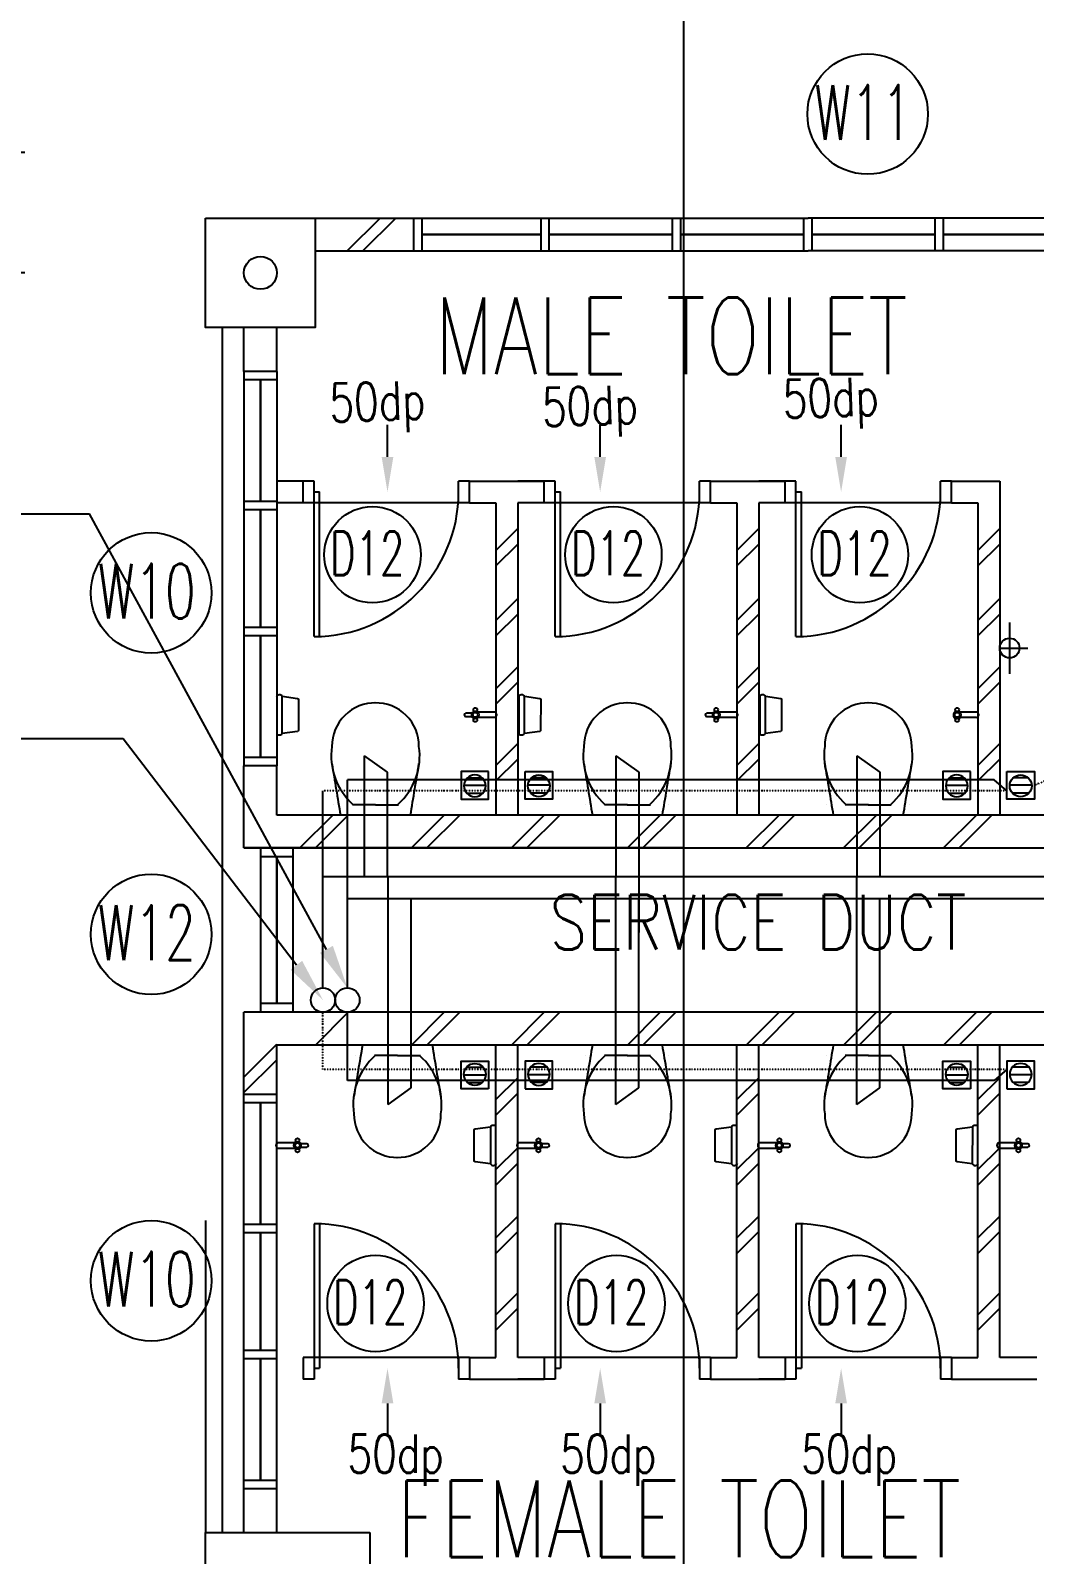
# Model space of a CAD drawing. Extents: x 2266480 to 2632177, y -858634 to -757244.
# Drawn here: x 2283970 to 2288553, y -790274 to -783318 of the extents above; entities that cross this region are included whole.
import ezdxf
from ezdxf.enums import TextEntityAlignment as Align

# ---------------------------------------------------------------- set-up
doc = ezdxf.new("R2010")
doc.units = 0
doc.header["$LTSCALE"] = 10
doc.header["$MEASUREMENT"] = 0
doc.linetypes.add('DIVIDE', pattern=[1.25, 0.5, -0.25, 0, -0.25, 0, -0.25])
doc.layers.get('0').update_dxf_attribs({"linetype": 'CONTINUOUS'})
doc.layers.get('DEFPOINTS').update_dxf_attribs({"linetype": 'CONTINUOUS'})
for name, color, linetype in [('AR', 7, 'CONTINUOUS'), ('COL', 3, 'CONTINUOUS'), ('DIM', 7, 'CONTINUOUS'), ('DR', 7, 'CONTINUOUS'), ('FIT', 5, 'CONTINUOUS'), ('FITT', 5, 'CONTINUOUS'), ('H', 1, 'CONTINUOUS'), ('PIPE', 5, 'DIVIDE'), ('PW', 41, 'CONTINUOUS'), ('RWDP', 145, 'CONTINUOUS'), ('SANI', 7, 'CONTINUOUS'), ('SP', 220, 'CONTINUOUS'), ('T25', 7, 'CONTINUOUS'), ('TEX', 2, 'CONTINUOUS'), ('txt', 7, 'CONTINUOUS'), ('VP', 100, 'CONTINUOUS'), ('WALL', 2, 'CONTINUOUS'), ('WIN', 5, 'CONTINUOUS'), ('WIN-T', 7, 'CONTINUOUS'), ('WP', 50, 'DIVIDE')]:
    doc.layers.add(name, color=color, linetype=linetype)
doc.styles.add('ROMANS', font='romans')
doc.styles.get("Standard").update_dxf_attribs({"font": 'ROMANS.SHX'})
doc.dimstyles.new('STANDARD$0', dxfattribs={"dimscale": 0, "dimtxt": 8, "dimasz": 6, "dimexe": 1, "dimexo": 1, "dimgap": 3, "dimtad": 1, "dimdec": 0, "dimlfac": -1, "dimrnd": 1, "dimzin": 0, "dimdsep": 46, "dimtxsty": 'Standard', "dimcen": 0, "dimclrd": 5, "dimclre": 250, "dimadec": 0, "dimazin": 0, "dimtfac": 1, "dimtdec": 4, "dimtofl": 0, "dimtmove": 0, "dimatfit": 3, "dimfxl": 1, "dimtolj": 1, "dimtzin": 0, "dimarcsym": 0})

# ---------------------------------------------------------------- blocks, each defined once
blk = doc.blocks.new('_ARCHTICK')
at = {"color": 0, "linetype": 'ByBlock', "const_width": 0.15}
blk.add_lwpolyline([(-0.5, -0.5), (0.5, 0.5)], dxfattribs=at)
blk = doc.blocks.new('*D262')
at = {"layer": 'DEFPOINTS', "color": 0, "transparency": 16777216}
for p in [(2282716, -783874.1), (2284093.6, -783874.1), (2284093.6, -784424.1)]:
    blk.add_point(p, dxfattribs=at)
at = {"layer": 'DIM', "color": 7, "lineweight": -2, "transparency": 16777216}
for p, q in [((2282716, -784574.1), (2282716, -783724.1)), ((2283943.6, -783874.1), (2282566, -783874.1)), ((2283943.6, -784424.1), (2282566, -784424.1))]:
    blk.add_line(p, q, dxfattribs=at)
at = {"layer": 'DIM', "color": 7, "lineweight": -2, "transparency": 16777216, "xscale": 200, "yscale": 200, "zscale": 200}
for p, rotation in [((2282716, -783874.1), 90), ((2282716, -784424.1), 270)]:
    blk.add_blockref('_ARCHTICK', p, dxfattribs=dict(at, rotation=rotation))
at = {"layer": 'DIM', "color": 7, "transparency": 16777216, "insert": (2282491, -784149.1), "char_height": 200, "attachment_point": 5, "rotation": 90, "style": 'ROMANS'}
blk.add_mtext('\\A1;550', dxfattribs=at)
blk = doc.blocks.new('100FT')
at = {"layer": 'PIPE', "linetype": 'Continuous'}
blk.add_circle((0, 0), 50, dxfattribs=at)
at = {"layer": 'WP', "linetype": 'Continuous'}
for p, q in [((-37.1, 33.5), (37.1, 33.5)), ((-49.9, -2.7), (49.9, -2.7)), ((-34, -36.7), (34, -36.7))]:
    blk.add_line(p, q, dxfattribs=at)
blk = doc.blocks.new('A$C7CE3714C')
at = {"layer": 'FIT'}
blk.add_lwpolyline([(0, 0), (126, 0), (126, 126), (0, 126)], close=True, dxfattribs=at)
at = {"layer": 'FIT', "xscale": -1}
blk.add_blockref('100FT', (63, 65.7), dxfattribs=at)

msp = doc.modelspace()

# ---------------------------------------------------------------- linework, layer by layer
at = {"color": 0}
for p, q in [((2284844.4, -784674.1), (2284844.4, -790174.1)), ((2285599.5, -785264.1), (2285599.5, -785117.8)), ((2285599.5, -785264.1), (2285599.5, -785117.8)), ((2286570.5, -785264.1), (2286570.5, -785117.8)), ((2286570.5, -785264.1), (2286570.5, -785117.8)), ((2287670.5, -785264.1), (2287670.5, -785117.8)), ((2287670.5, -785264.1), (2287670.5, -785117.8)), ((2285355.1, -786851.4), (2285355.1, -786851.4)), ((2285704.5, -786899.1), (2285384.8, -786899.1)), ((2285545.1, -786851.4), (2285439.6, -786851.4)), ((2285544.2, -786851.4), (2285649.7, -786851.4)), ((2285734.2, -786851.4), (2285734.2, -786851.4)), ((2286505.3, -786851.4), (2286505.3, -786851.4)), ((2286854.7, -786899.1), (2286535, -786899.1)), ((2286695.3, -786851.4), (2286589.8, -786851.4)), ((2286694.4, -786851.4), (2286799.9, -786851.4)), ((2286884.4, -786851.4), (2286884.4, -786851.4)), ((2287604.9, -786851.4), (2287604.9, -786851.4)), ((2287954.3, -786899.1), (2287634.6, -786899.1)), ((2287794.9, -786851.4), (2287689.4, -786851.4)), ((2287794, -786851.4), (2287899.5, -786851.4)), ((2287984, -786851.4), (2287984, -786851.4)), ((2285804.9, -787949.1), (2285485.2, -787949.1)), ((2286854.7, -787949.1), (2286535, -787949.1)), ((2287954.3, -787949.1), (2287634.6, -787949.1)), ((2285455.5, -787996.8), (2285455.5, -787996.8)), ((2285645.5, -787996.8), (2285540, -787996.8)), ((2285644.6, -787996.8), (2285750.1, -787996.8)), ((2285834.6, -787996.8), (2285834.6, -787996.8)), ((2286505.3, -787996.8), (2286505.3, -787996.8)), ((2286695.3, -787996.8), (2286589.8, -787996.8)), ((2286694.4, -787996.8), (2286799.9, -787996.8)), ((2286884.4, -787996.8), (2286884.4, -787996.8)), ((2287604.9, -787996.8), (2287604.9, -787996.8)), ((2287794.9, -787996.8), (2287689.4, -787996.8)), ((2287794, -787996.8), (2287899.5, -787996.8)), ((2287984, -787996.8), (2287984, -787996.8)), ((2285599.5, -789584.1), (2285599.5, -789730.4)), ((2286570.5, -789584.1), (2286570.5, -789730.4)), ((2287670.5, -789584.1), (2287670.5, -789730.4))]:
    msp.add_line(p, q, dxfattribs=at)
for centre, radius, start, end in [((2285543.4, -786584.2), 197.4, 88.97321, 180.48306), ((2285545.9, -786584.2), 197.4, 359.51694, 91.02679), ((2286693.6, -786584.2), 197.4, 88.97321, 180.48306), ((2286696.1, -786584.2), 197.4, 359.51694, 91.02679), ((2287793.2, -786584.2), 197.4, 88.97321, 180.48306), ((2287795.7, -786584.2), 197.4, 359.51694, 91.02679), ((2285639.5, -786628.9), 296.7, 171.65588, 228.23122), ((2285449.8, -786628.9), 296.7, 311.76878, 8.34412), ((2286789.7, -786628.9), 296.7, 171.65588, 228.23122), ((2286600, -786628.9), 296.7, 311.76878, 8.34412), ((2287889.3, -786628.9), 296.7, 171.65588, 228.23122), ((2287699.6, -786628.9), 296.7, 311.76878, 8.34412), ((2309314.3, -782824.6), 24273.9, 189.10107, 189.66319), ((2261775, -782824.6), 24273.9, 350.33681, 350.89893), ((2310464.5, -782824.6), 24273.9, 189.10107, 189.66319), ((2262925.2, -782824.6), 24273.9, 350.33681, 350.89893), ((2311564.1, -782824.6), 24273.9, 189.10107, 189.66319), ((2264024.8, -782824.6), 24273.9, 350.33681, 350.89893), ((2309414.7, -792023.6), 24273.9, 170.33681, 170.89893), ((2261875.4, -792023.6), 24273.9, 9.10107, 9.66319), ((2310464.5, -792023.6), 24273.9, 170.33681, 170.89893), ((2262925.2, -792023.6), 24273.9, 9.10107, 9.66319), ((2311564.1, -792023.6), 24273.9, 170.33681, 170.89893), ((2264024.8, -792023.6), 24273.9, 9.10107, 9.66319), ((2285739.9, -788219.3), 296.7, 131.76878, 188.34412), ((2285550.2, -788219.3), 296.7, 351.65588, 48.23122), ((2286789.7, -788219.3), 296.7, 131.76878, 188.34412), ((2286600, -788219.3), 296.7, 351.65588, 48.23122), ((2287889.3, -788219.3), 296.7, 131.76878, 188.34412), ((2287699.6, -788219.3), 296.7, 351.65588, 48.23122), ((2285643.8, -788264.1), 197.4, 179.51694, 271.02679), ((2285646.3, -788264.1), 197.4, 268.97321, 0.48306), ((2286693.6, -788264.1), 197.4, 179.51694, 271.02679), ((2286696.1, -788264.1), 197.4, 268.97321, 0.48306), ((2287793.2, -788264.1), 197.4, 179.51694, 271.02679), ((2287795.7, -788264.1), 197.4, 268.97321, 0.48306)]:
    msp.add_arc(centre, radius, start, end, dxfattribs=at)
for points in [[(2285572.9, -785264.1), (2285626.2, -785264.1), (2285599.5, -785424.1)], [(2285572.9, -785264.1), (2285626.2, -785264.1), (2285599.5, -785424.1)], [(2286543.8, -785264.1), (2286597.2, -785264.1), (2286570.5, -785424.1)], [(2286543.8, -785264.1), (2286597.2, -785264.1), (2286570.5, -785424.1)], [(2287643.8, -785264.1), (2287697.2, -785264.1), (2287670.5, -785424.1)], [(2287643.8, -785264.1), (2287697.2, -785264.1), (2287670.5, -785424.1)], [(2285572.9, -789584.1), (2285626.2, -789584.1), (2285599.5, -789424.1)], [(2286543.8, -789584.1), (2286597.2, -789584.1), (2286570.5, -789424.1)], [(2287643.8, -789584.1), (2287697.2, -789584.1), (2287670.5, -789424.1)]]:
    msp.add_solid(points, dxfattribs=at)
at = {"layer": 'AR', "color": 0}
msp.add_line((2286950.7, -782265.4), (2286950.7, -793334.6), dxfattribs=at)
at = {"layer": 'COL', "color": 0}
for points in [[(2284769.4, -784174.1), (2285269.4, -784174.1), (2285269.4, -784674.1), (2284769.4, -784674.1)], [(2284769.4, -784174.1), (2285269.4, -784174.1), (2285269.4, -784674.1), (2284769.4, -784674.1)], [(2285519.4, -790174.1), (2285519.4, -790674.1), (2284769.4, -790674.1), (2284769.4, -790174.1)]]:
    msp.add_lwpolyline(points, close=True, dxfattribs=at)
at = {"layer": 'DR', "color": 0}
for p, q in [((2285214.4, -785474.1), (2285214.4, -785374.1)), ((2285264.4, -785374.1), (2285214.4, -785374.1)), ((2285264.4, -786084.1), (2285264.4, -785374.1)), ((2285264.4, -785474.1), (2285264.4, -785374.1)), ((2285974.4, -785374.1), (2285924.4, -785374.1)), ((2285924.4, -785474.1), (2285924.4, -785374.1)), ((2285974.4, -785474.1), (2285974.4, -785374.1)), ((2286314.4, -785474.1), (2286314.4, -785374.1)), ((2286364.4, -785374.1), (2286314.4, -785374.1)), ((2286364.4, -786084.1), (2286364.4, -785374.1)), ((2286364.4, -785474.1), (2286364.4, -785374.1)), ((2287074.4, -785374.1), (2287024.4, -785374.1)), ((2287024.4, -785474.1), (2287024.4, -785374.1)), ((2287074.4, -785474.1), (2287074.4, -785374.1)), ((2287414.4, -785474.1), (2287414.4, -785374.1)), ((2287464.4, -785374.1), (2287414.4, -785374.1)), ((2287464.4, -786084.1), (2287464.4, -785374.1)), ((2287464.4, -785474.1), (2287464.4, -785374.1)), ((2288174.4, -785374.1), (2288124.4, -785374.1)), ((2288124.4, -785474.1), (2288124.4, -785374.1)), ((2288174.4, -785474.1), (2288174.4, -785374.1)), ((2285264.4, -785424.1), (2285289.4, -785424.1)), ((2285289.4, -786083.6), (2285289.4, -785424.1)), ((2286364.4, -785424.1), (2286389.4, -785424.1)), ((2286389.4, -786083.6), (2286389.4, -785424.1)), ((2287464.4, -785424.1), (2287489.4, -785424.1)), ((2287489.4, -786083.6), (2287489.4, -785424.1)), ((2285264.4, -785474.1), (2285214.4, -785474.1)), ((2285924.4, -785474.1), (2285264.4, -785474.1)), ((2285974.4, -785474.1), (2285924.4, -785474.1)), ((2286364.4, -785474.1), (2286314.4, -785474.1)), ((2287024.4, -785474.1), (2286364.4, -785474.1)), ((2287074.4, -785474.1), (2287024.4, -785474.1)), ((2287464.4, -785474.1), (2287414.4, -785474.1)), ((2288124.4, -785474.1), (2287464.4, -785474.1)), ((2288174.4, -785474.1), (2288124.4, -785474.1)), ((2288394.4, -786136.6), (2288522.5, -786136.6)), ((2285264.4, -788764.1), (2285264.4, -789474.1)), ((2285289.4, -788764.6), (2285289.4, -789424.1)), ((2286364.4, -788764.1), (2286364.4, -789474.1)), ((2286389.4, -788764.6), (2286389.4, -789424.1)), ((2287464.4, -788764.1), (2287464.4, -789474.1)), ((2287489.4, -788764.6), (2287489.4, -789424.1)), ((2285214.4, -789374.1), (2285214.4, -789474.1)), ((2285264.4, -789374.1), (2285214.4, -789374.1)), ((2285264.4, -789374.1), (2285264.4, -789474.1)), ((2285924.4, -789374.1), (2285264.4, -789374.1)), ((2285974.4, -789374.1), (2285924.4, -789374.1)), ((2285924.4, -789374.1), (2285924.4, -789474.1)), ((2285974.4, -789374.1), (2285974.4, -789474.1)), ((2286314.4, -789374.1), (2286314.4, -789474.1)), ((2286364.4, -789374.1), (2286314.4, -789374.1)), ((2286364.4, -789374.1), (2286364.4, -789474.1)), ((2287024.4, -789374.1), (2286364.4, -789374.1)), ((2287074.4, -789374.1), (2287024.4, -789374.1)), ((2287024.4, -789374.1), (2287024.4, -789474.1)), ((2287074.4, -789374.1), (2287074.4, -789474.1)), ((2287414.4, -789374.1), (2287414.4, -789474.1)), ((2287464.4, -789374.1), (2287414.4, -789374.1)), ((2287464.4, -789374.1), (2287464.4, -789474.1)), ((2288124.4, -789374.1), (2287464.4, -789374.1)), ((2288174.4, -789374.1), (2288124.4, -789374.1)), ((2288124.4, -789374.1), (2288124.4, -789474.1)), ((2288174.4, -789374.1), (2288174.4, -789474.1)), ((2285264.4, -789474.1), (2285214.4, -789474.1)), ((2285264.4, -789424.1), (2285289.4, -789424.1)), ((2285974.4, -789474.1), (2285924.4, -789474.1)), ((2286364.4, -789474.1), (2286314.4, -789474.1)), ((2286364.4, -789424.1), (2286389.4, -789424.1)), ((2287074.4, -789474.1), (2287024.4, -789474.1)), ((2287464.4, -789474.1), (2287414.4, -789474.1)), ((2287464.4, -789424.1), (2287489.4, -789424.1)), ((2288174.4, -789474.1), (2288124.4, -789474.1))]:
    msp.add_line(p, q, dxfattribs=at)
msp.add_lwpolyline([(2288439.7, -786019.3), (2288439.7, -786136.6), (2288439.7, -786253.9)], dxfattribs=at)
msp.add_circle((2288439.7, -786136.6), 45.3, dxfattribs=at)
for centre, start, end in [((2285264.4, -785424.1), 270, 0), ((2286364.4, -785424.1), 270, 0), ((2287464.4, -785424.1), 270, 0), ((2285264.4, -789424.1), 0, 90), ((2286364.4, -789424.1), 0, 90), ((2287464.4, -789424.1), 0, 90)]:
    msp.add_arc(centre, 660, start, end, dxfattribs=at)
at = {"layer": 'FITT', "color": 0}
for p, q in [((2285995.3, -786431.7), (2285995.3, -786424.9)), ((2286005.3, -786431.7), (2286005.3, -786424.9)), ((2286088.9, -786429.1), (2286012.5, -786429.1)), ((2287095.3, -786431.7), (2287095.3, -786424.9)), ((2287105.3, -786431.7), (2287105.3, -786424.9)), ((2287188.9, -786429.1), (2287112.5, -786429.1)), ((2288195.3, -786431.7), (2288195.3, -786424.9)), ((2288205.3, -786431.7), (2288205.3, -786424.9)), ((2288288.9, -786429.1), (2288212.5, -786429.1)), ((2285995.3, -786458.4), (2285995.3, -786451.6)), ((2286005.3, -786458.4), (2286005.3, -786451.6)), ((2286088.9, -786454.1), (2286012.6, -786454.1)), ((2287095.3, -786458.4), (2287095.3, -786451.6)), ((2287105.3, -786458.4), (2287105.3, -786451.6)), ((2287188.9, -786454.1), (2287112.6, -786454.1)), ((2288195.3, -786458.4), (2288195.3, -786451.6)), ((2288205.3, -786458.4), (2288205.3, -786451.6)), ((2288288.9, -786454.1), (2288212.6, -786454.1)), ((2285099.9, -788394.1), (2285176.3, -788394.1)), ((2285099.9, -788394.1), (2285176.3, -788394.1)), ((2285099.9, -788419.1), (2285176.3, -788419.1)), ((2285099.9, -788419.1), (2285176.3, -788419.1)), ((2285183.5, -788389.8), (2285183.5, -788396.6)), ((2285183.5, -788416.5), (2285183.5, -788423.3)), ((2285193.5, -788389.8), (2285193.5, -788396.6)), ((2285193.5, -788416.5), (2285193.5, -788423.3)), ((2286199.9, -788394.1), (2286276.3, -788394.1)), ((2286199.9, -788419.1), (2286276.3, -788419.1)), ((2286283.5, -788389.8), (2286283.5, -788396.6)), ((2286283.5, -788416.5), (2286283.5, -788423.3)), ((2286293.5, -788389.8), (2286293.5, -788396.6)), ((2286293.5, -788416.5), (2286293.5, -788423.3)), ((2287299.9, -788394.1), (2287376.3, -788394.1)), ((2287299.9, -788419.1), (2287376.3, -788419.1)), ((2287383.5, -788389.8), (2287383.5, -788396.6)), ((2287383.5, -788416.5), (2287383.5, -788423.3)), ((2287393.5, -788389.8), (2287393.5, -788396.6)), ((2287393.5, -788416.5), (2287393.5, -788423.3)), ((2288391.1, -788394.1), (2288467.5, -788394.1)), ((2288391.2, -788419.1), (2288467.5, -788419.1)), ((2288474.8, -788389.8), (2288474.8, -788396.6)), ((2288474.8, -788416.5), (2288474.8, -788423.3)), ((2288484.8, -788389.8), (2288484.8, -788396.6)), ((2288484.8, -788416.5), (2288484.8, -788423.3))]:
    msp.add_line(p, q, dxfattribs=at)
at = {"layer": 'FITT', "color": 0, "elevation": 0}
for points in [[(2285984.5, -786434.1), (2285957.8, -786434.2, 1), (2285957.8, -786449.2), (2285984.5, -786449.1)], [(2287084.5, -786434.1), (2287057.8, -786434.2, 1), (2287057.8, -786449.2), (2287084.5, -786449.1)], [(2285204.3, -788414.1), (2285231, -788414, 1), (2285231, -788399), (2285204.3, -788399.1)], [(2286304.3, -788414.1), (2286331, -788414, 1), (2286331, -788399), (2286304.3, -788399.1)], [(2287404.3, -788414.1), (2287431, -788414, 1), (2287431, -788399), (2287404.3, -788399.1)], [(2288495.6, -788414.1), (2288522.3, -788414, 1), (2288522.3, -788399), (2288495.6, -788399.1)]]:
    msp.add_lwpolyline(points, format="xyb", dxfattribs=at)
at = {"layer": 'FITT', "color": 0}
for centre, radius in [((2286000.3, -786417.9), 8.61), ((2287100.3, -786417.9), 8.61), ((2288200.3, -786417.9), 8.61), ((2286000.3, -786441.6), 11.1), ((2286000.3, -786465.4), 8.61), ((2287100.3, -786441.6), 11.1), ((2287100.3, -786465.4), 8.61), ((2288200.3, -786441.6), 11.1), ((2288200.3, -786465.4), 8.61), ((2285188.5, -788382.8), 8.61), ((2286288.5, -788382.8), 8.61), ((2287388.5, -788382.8), 8.61), ((2288479.7, -788382.8), 8.61), ((2285188.5, -788406.6), 11.1), ((2285188.5, -788430.3), 8.61), ((2286288.5, -788406.6), 11.1), ((2286288.5, -788430.3), 8.61), ((2287388.5, -788406.6), 11.1), ((2287388.5, -788430.3), 8.61), ((2288479.8, -788406.6), 11.1), ((2288479.8, -788430.3), 8.61)]:
    msp.add_circle(centre, radius, dxfattribs=at)
for centre, radius, start, end in [((2286000.3, -786441.6), 17.5, 106.78275, 253.2851), ((2286000.3, -786441.6), 17.5, 286.78275, 73.2851), ((2286085.6, -786441.6), 12.9, 284.6714, 75.39645), ((2287100.3, -786441.6), 17.5, 106.78275, 253.2851), ((2287100.3, -786441.6), 17.5, 286.78275, 73.2851), ((2287185.6, -786441.6), 12.9, 284.6714, 75.39645), ((2288200.3, -786441.6), 17.5, 106.78275, 253.2851), ((2288200.3, -786441.6), 17.5, 286.78275, 73.2851), ((2288285.6, -786441.6), 12.9, 284.6714, 75.39645), ((2285103.2, -788406.6), 12.9, 104.6714, 255.39645), ((2285103.2, -788406.6), 12.9, 104.6714, 255.39645), ((2285188.5, -788406.6), 17.5, 106.78275, 253.2851), ((2285188.5, -788406.6), 17.5, 286.78275, 73.2851), ((2286203.2, -788406.6), 12.9, 104.6714, 255.39645), ((2286288.5, -788406.6), 17.5, 106.78275, 253.2851), ((2286288.5, -788406.6), 17.5, 286.78275, 73.2851), ((2287303.2, -788406.6), 12.9, 104.6714, 255.39645), ((2287388.5, -788406.6), 17.5, 106.78275, 253.2851), ((2287388.5, -788406.6), 17.5, 286.78275, 73.2851), ((2288394.4, -788406.6), 12.9, 104.6714, 255.39645), ((2288479.8, -788406.6), 17.5, 106.78275, 253.2851), ((2288479.8, -788406.6), 17.5, 286.78275, 73.2851)]:
    msp.add_arc(centre, radius, start, end, dxfattribs=at)
at = {"layer": 'H', "color": 0}
for p, q in [((2285416.2, -784324.1), (2285566.2, -784174.1)), ((2285486.9, -784324.1), (2285636.9, -784174.1)), ((2286094.4, -785691), (2286194.4, -785591)), ((2287194.4, -785691), (2287294.4, -785591)), ((2288294.4, -785691), (2288394.4, -785591)), ((2286094.4, -785761.7), (2286194.4, -785661.7)), ((2287194.4, -785761.7), (2287294.4, -785661.7)), ((2288294.4, -785761.7), (2288394.4, -785661.7)), ((2286094.4, -786010.5), (2286194.4, -785910.5)), ((2287194.4, -786010.5), (2287294.4, -785910.5)), ((2288294.4, -786010.5), (2288394.4, -785910.5)), ((2286094.4, -786081.2), (2286194.4, -785981.2)), ((2287194.4, -786081.2), (2287294.4, -785981.2)), ((2288294.4, -786081.2), (2288394.4, -785981.2)), ((2286094.4, -786322.3), (2286194.4, -786222.3)), ((2287194.4, -786322.3), (2287294.4, -786222.3)), ((2288294.4, -786322.3), (2288394.4, -786222.3)), ((2286094.4, -786393), (2286194.4, -786293)), ((2287194.4, -786393), (2287294.4, -786293)), ((2288294.4, -786393), (2288394.4, -786293)), ((2286094.4, -786672.6), (2286194.4, -786572.6)), ((2287194.4, -786672.6), (2287294.4, -786572.6)), ((2288294.4, -786672.6), (2288394.4, -786572.6)), ((2286094.4, -786743.3), (2286194.4, -786643.3)), ((2287194.4, -786743.3), (2287294.4, -786643.3)), ((2288294.4, -786743.3), (2288394.4, -786643.3)), ((2285199.6, -787049.1), (2285349.6, -786899.1)), ((2285270.3, -787049.1), (2285420.3, -786899.1)), ((2285708.6, -787049.1), (2285858.6, -786899.1)), ((2285779.3, -787049.1), (2285929.3, -786899.1)), ((2286165.4, -787049.1), (2286315.4, -786899.1)), ((2286236.1, -787049.1), (2286386.1, -786899.1)), ((2286694.9, -787049.1), (2286844.9, -786899.1)), ((2286765.6, -787049.1), (2286915.6, -786899.1)), ((2287237.5, -787049.1), (2287387.5, -786899.1)), ((2287308.2, -787049.1), (2287458.2, -786899.1)), ((2287681.5, -787049.1), (2287831.5, -786899.1)), ((2287752.3, -787049.1), (2287902.3, -786899.1)), ((2288138.4, -787049.1), (2288288.4, -786899.1)), ((2288209.1, -787049.1), (2288359.1, -786899.1)), ((2285270.3, -787949.1), (2285420.3, -787799.1)), ((2285708.6, -787949.1), (2285858.6, -787799.1)), ((2285779.3, -787949.1), (2285929.3, -787799.1)), ((2286165.4, -787949.1), (2286315.4, -787799.1)), ((2286236.1, -787949.1), (2286386.1, -787799.1)), ((2286694.9, -787949.1), (2286844.9, -787799.1)), ((2286765.6, -787949.1), (2286915.6, -787799.1)), ((2287237.5, -787949.1), (2287387.5, -787799.1)), ((2287308.2, -787949.1), (2287458.2, -787799.1)), ((2287681.5, -787949.1), (2287831.5, -787799.1)), ((2287752.3, -787949.1), (2287902.3, -787799.1)), ((2288138.4, -787949.1), (2288288.4, -787799.1)), ((2288209.1, -787949.1), (2288359.1, -787799.1)), ((2284944.4, -788094.9), (2285094.4, -787944.9)), ((2284944.4, -788165.6), (2285094.4, -788015.6)), ((2286094.4, -788197.7), (2286194.4, -788097.7)), ((2287194.4, -788197.7), (2287294.4, -788097.7)), ((2288294.4, -788197.7), (2288394.4, -788097.7)), ((2286094.4, -788268.4), (2286194.4, -788168.4)), ((2287194.4, -788268.4), (2287294.4, -788168.4)), ((2288294.4, -788268.4), (2288394.4, -788168.4)), ((2286094.4, -788517.2), (2286194.4, -788417.2)), ((2287194.4, -788517.2), (2287294.4, -788417.2)), ((2288294.4, -788517.2), (2288394.4, -788417.2)), ((2286094.4, -788587.9), (2286194.4, -788487.9)), ((2287194.4, -788587.9), (2287294.4, -788487.9)), ((2288294.4, -788587.9), (2288394.4, -788487.9)), ((2286094.4, -788829), (2286194.4, -788729)), ((2287194.4, -788829), (2287294.4, -788729)), ((2288294.4, -788829), (2288394.4, -788729)), ((2286094.4, -788899.8), (2286194.4, -788799.8)), ((2287194.4, -788899.8), (2287294.4, -788799.8)), ((2288294.4, -788899.8), (2288394.4, -788799.8)), ((2286094.4, -789179.3), (2286194.4, -789079.3)), ((2287194.4, -789179.3), (2287294.4, -789079.3)), ((2288294.4, -789179.3), (2288394.4, -789079.3)), ((2286094.4, -789250.1), (2286194.4, -789150.1)), ((2287194.4, -789250.1), (2287294.4, -789150.1)), ((2288294.4, -789250.1), (2288394.4, -789150.1))]:
    msp.add_line(p, q, dxfattribs=at)
at = {"layer": 'PW', "color": 0}
msp.add_line((2284769.4, -788749.1), (2284769.4, -790174.1), dxfattribs=at)
at = {"layer": 'RWDP', "color": 0}
msp.add_circle((2285019.4, -784424.1), 75, dxfattribs=at)
at = {"layer": 'SANI', "color": 0}
for points in [[(2285119.2, -786526.4), (2285119.4, -786356.8, 0.565426), (2285091.3, -786359.4, 0.460184)], [(2285094.4, -786355), (2285094.4, -786528.2, 0.460184), (2285119.4, -786526.4)], [(2285119.4, -786356.8), (2285189.1, -786366.7, -0.373687), (2285193.4, -786371.7), (2285193.2, -786511.8, -0.373687), (2285188.9, -786516.7), (2285119.2, -786526.5)], [(2286224.7, -786526.4), (2286224.9, -786356.8, 0.460184), (2286199.9, -786355, 0.460184)], [(2286199.9, -786355), (2286199.9, -786528.2, 0.460184), (2286224.9, -786526.4)], [(2286224.9, -786356.8), (2286294.6, -786366.7, -0.373687), (2286298.9, -786371.7), (2286298.7, -786511.8, -0.373687), (2286294.4, -786516.7), (2286224.7, -786526.5)], [(2287324.7, -786526.4), (2287324.9, -786356.8, 0.460184), (2287299.9, -786355, 0.460184)], [(2287299.9, -786355), (2287299.9, -786528.2, 0.460184), (2287324.9, -786526.4)], [(2287324.9, -786356.8), (2287394.6, -786366.7, -0.373687), (2287398.9, -786371.7), (2287398.7, -786511.8, -0.373687), (2287394.4, -786516.7), (2287324.7, -786526.5)], [(2286069.4, -788491.4), (2285999.7, -788481.5, -0.373687), (2285995.4, -788476.5), (2285995.6, -788336.4, -0.373687), (2285999.9, -788331.5), (2286069.6, -788321.7)], [(2286094.4, -788493.2), (2286094.4, -788320, 0.460184), (2286069.4, -788321.8)], [(2286069.6, -788321.8), (2286069.4, -788491.4, 0.565426), (2286097.6, -788488.8, 0.460184)], [(2287169.4, -788491.4), (2287099.7, -788481.5, -0.373687), (2287095.4, -788476.5), (2287095.6, -788336.4, -0.373687), (2287099.9, -788331.5), (2287169.6, -788321.7)], [(2287194.4, -788493.2), (2287194.4, -788320, 0.460184), (2287169.4, -788321.8)], [(2287169.6, -788321.8), (2287169.4, -788491.4, 0.565426), (2287197.6, -788488.8, 0.460184)], [(2288269.4, -788491.4), (2288199.7, -788481.5, -0.373687), (2288195.4, -788476.5), (2288195.6, -788336.4, -0.373687), (2288199.9, -788331.5), (2288269.6, -788321.7)], [(2288294.4, -788493.2), (2288294.4, -788320, 0.460184), (2288269.4, -788321.8)], [(2288269.6, -788321.8), (2288269.4, -788491.4, 0.565426), (2288297.6, -788488.8, 0.460184)]]:
    msp.add_lwpolyline(points, format="xyb", dxfattribs=at)
at = {"layer": 'SP', "color": 0}
for p, q in [((2284392.6, -786551.5), (2283707, -786551.5)), ((2285183.5, -787584.6), (2284392.6, -786551.5)), ((2285492.4, -786628.9), (2285492.4, -787180.8)), ((2286642.6, -786628.9), (2286642.6, -787180.8)), ((2287742.2, -786628.9), (2287742.2, -787180.8)), ((2285305.1, -787687.7), (2285305.1, -786787.9)), ((2289826.4, -787180.8), (2285305.1, -787180.8)), ((2285602.8, -788219.3), (2285602.8, -787180.8)), ((2286642.6, -788219.3), (2286642.6, -787180.8)), ((2287742.2, -788219.3), (2287742.2, -787180.8))]:
    msp.add_line(p, q, dxfattribs=at)
msp.add_circle((2285305.1, -787743.4), 55.7, dxfattribs=at)
msp.add_solid([(2285210, -787564.3), (2285157, -787604.8), (2285305.1, -787743.4)], dxfattribs=at)
at = {"layer": 'VP', "color": 0}
for p, q in [((2283167.3, -785523.8), (2284239.8, -785523.8)), ((2285321, -787512), (2284239.8, -785523.8)), ((2285492.4, -786628.9), (2285597.5, -786703.8)), ((2286642.6, -786628.9), (2286747.7, -786703.8)), ((2287742.2, -786628.9), (2287847.3, -786703.8)), ((2285597.5, -786703.8), (2285597.5, -787180.8)), ((2286747.7, -786703.8), (2286747.7, -787434.5)), ((2287847.3, -786703.8), (2287847.3, -787180.8)), ((2288368.6, -786737.9), (2285416.5, -786737.9)), ((2285416.5, -787687.7), (2285416.5, -786737.9)), ((2288427.4, -786787.9), (2288368.6, -786737.9)), ((2289926.4, -787280.8), (2285416.5, -787280.8)), ((2285708, -788144.4), (2285708, -787280.8)), ((2286747.7, -788144.4), (2286747.7, -787280.8)), ((2287847.3, -788144.4), (2287847.3, -787280.8)), ((2285416.5, -788110.3), (2285416.5, -787799.1)), ((2288427.4, -788060.3), (2288368.6, -788110.3)), ((2288368.6, -788110.3), (2285416.5, -788110.3)), ((2285602.8, -788219.3), (2285708, -788144.4)), ((2286642.6, -788219.3), (2286747.7, -788144.4)), ((2287742.2, -788219.3), (2287847.3, -788144.4))]:
    msp.add_line(p, q, dxfattribs=at)
msp.add_circle((2285416.5, -787743.4), 55.7, dxfattribs=at)
msp.add_solid([(2285350.3, -787496), (2285291.7, -787527.9), (2285416.5, -787687.7)], dxfattribs=at)
at = {"layer": 'WALL', "color": 0}
for p, q in [((2285269.4, -784174.1), (2285719.4, -784174.1)), ((2285719.4, -784324.1), (2285719.4, -784174.1)), ((2285719.4, -784324.1), (2285719.4, -784174.1)), ((2285269.4, -784324.1), (2285719.4, -784324.1)), ((2284944.4, -784874.1), (2284944.4, -784674.1)), ((2285094.4, -784874.1), (2285094.4, -784674.1)), ((2285094.4, -784874.1), (2284944.4, -784874.1)), ((2285214.4, -785374.1), (2285094.4, -785374.1)), ((2285974.4, -785374.1), (2286314.4, -785374.1)), ((2286094.4, -785374.1), (2286194.4, -785374.1)), ((2286314.4, -785374.1), (2286194.4, -785374.1)), ((2287074.4, -785374.1), (2287414.4, -785374.1)), ((2287194.4, -785374.1), (2287294.4, -785374.1)), ((2287414.4, -785374.1), (2287294.4, -785374.1)), ((2288174.4, -785374.1), (2288394.4, -785374.1)), ((2288294.4, -785374.1), (2288394.4, -785374.1)), ((2288394.4, -785374.1), (2288394.4, -786899.1)), ((2285214.4, -785474.1), (2285094.4, -785474.1)), ((2285974.4, -785474.1), (2286094.4, -785474.1)), ((2286094.4, -785474.1), (2286094.4, -786899.1)), ((2286194.4, -785474.1), (2286194.4, -786899.1)), ((2286314.4, -785474.1), (2286194.4, -785474.1)), ((2287074.4, -785474.1), (2287194.4, -785474.1)), ((2287194.4, -785474.1), (2287194.4, -786899.1)), ((2287294.4, -785474.1), (2287294.4, -786899.1)), ((2287414.4, -785474.1), (2287294.4, -785474.1)), ((2288174.4, -785474.1), (2288294.4, -785474.1)), ((2288294.4, -785474.1), (2288294.4, -786899.1)), ((2284944.4, -787049.1), (2284944.4, -786674.1)), ((2285094.4, -786674.1), (2284944.4, -786674.1)), ((2284944.4, -787049.1), (2284944.4, -786674.1)), ((2285094.4, -786899.1), (2285094.4, -786674.1)), ((2285094.4, -786899.1), (2285094.4, -786674.1)), ((2289494.8, -786899.1), (2285094.4, -786899.1)), ((2289544.8, -786899.1), (2285094.4, -786899.1)), ((2286950.7, -787049.1), (2284944.4, -787049.1)), ((2284944.4, -787049.1), (2289544.8, -787049.1)), ((2284944.4, -788174.1), (2284944.4, -787799.1)), ((2286950.7, -787799.1), (2284944.4, -787799.1)), ((2284944.4, -788174.1), (2284944.4, -787799.1)), ((2291794.4, -787799.1), (2284944.4, -787799.1)), ((2285094.4, -788174.1), (2285094.4, -787949.1)), ((2285094.4, -788174.1), (2285094.4, -787949.1)), ((2291644.4, -787949.1), (2285094.4, -787949.1)), ((2286094.4, -789374.1), (2286094.4, -787949.1)), ((2286194.4, -789374.1), (2286194.4, -787949.1)), ((2287194.4, -789374.1), (2287194.4, -787949.1)), ((2287294.4, -789374.1), (2287294.4, -787949.1)), ((2288294.4, -789374.1), (2288294.4, -787949.1)), ((2288394.4, -789374.1), (2288394.4, -787949.1)), ((2285094.4, -788174.1), (2284944.4, -788174.1)), ((2285974.4, -789374.1), (2286094.4, -789374.1)), ((2286314.4, -789374.1), (2286194.4, -789374.1)), ((2287074.4, -789374.1), (2287194.4, -789374.1)), ((2287414.4, -789374.1), (2287294.4, -789374.1)), ((2288174.4, -789374.1), (2288294.4, -789374.1)), ((2288564.6, -789374.1), (2288394.4, -789374.1)), ((2285974.4, -789474.1), (2286314.4, -789474.1)), ((2286094.4, -789474.1), (2286194.4, -789474.1)), ((2286314.4, -789474.1), (2286194.4, -789474.1)), ((2287074.4, -789474.1), (2287414.4, -789474.1)), ((2287194.4, -789474.1), (2287294.4, -789474.1)), ((2287414.4, -789474.1), (2287294.4, -789474.1)), ((2288174.4, -789474.1), (2288394.4, -789474.1)), ((2288294.4, -789474.1), (2288394.4, -789474.1)), ((2288394.4, -789474.1), (2288564.6, -789474.1)), ((2284944.4, -790174.1), (2284944.4, -789974.1)), ((2285094.4, -789974.1), (2284944.4, -789974.1)), ((2285094.4, -790174.1), (2285094.4, -789974.1))]:
    msp.add_line(p, q, dxfattribs=at)
at = {"layer": 'WIN', "color": 0}
for p, q in [((2285719.4, -784174.1), (2287519.4, -784174.1)), ((2285757.4, -784324.1), (2285757.4, -784174.1)), ((2286300.4, -784324.1), (2286300.4, -784174.1)), ((2286338.4, -784324.1), (2286338.4, -784174.1)), ((2286900.4, -784324.1), (2286900.4, -784174.1)), ((2286938.4, -784324.1), (2286938.4, -784174.1)), ((2287500.4, -784324.1), (2287500.4, -784174.1)), ((2289319.4, -784174.1), (2287519.4, -784174.1)), ((2287538.4, -784324.1), (2287538.4, -784174.1)), ((2288100.4, -784324.1), (2288100.4, -784174.1)), ((2288138.4, -784324.1), (2288138.4, -784174.1)), ((2285719.4, -784324.1), (2287519.4, -784324.1)), ((2289319.4, -784324.1), (2287519.4, -784324.1)), ((2284944.4, -784874.1), (2284944.4, -786674.1)), ((2285094.4, -784874.1), (2285094.4, -786674.1)), ((2285094.4, -784912.1), (2284944.4, -784912.1)), ((2285094.4, -785467.8), (2284944.4, -785467.8)), ((2285094.4, -785505.8), (2284944.4, -785505.8)), ((2285094.4, -786042.4), (2284944.4, -786042.4)), ((2285094.4, -786080.4), (2284944.4, -786080.4)), ((2285094.4, -786636.1), (2284944.4, -786636.1)), ((2285019.4, -787049.1), (2285019.4, -787799.1)), ((2285169.4, -787799.1), (2285169.4, -787049.1)), ((2285169.4, -787089.1), (2285019.4, -787089.1)), ((2285169.4, -787759.1), (2285019.4, -787759.1)), ((2284944.4, -789974.1), (2284944.4, -788174.1)), ((2285094.4, -788212.1), (2284944.4, -788212.1)), ((2285094.4, -789974.1), (2285094.4, -788174.1)), ((2285094.4, -788767.8), (2284944.4, -788767.8)), ((2285094.4, -788805.8), (2284944.4, -788805.8)), ((2285094.4, -789342.4), (2284944.4, -789342.4)), ((2285094.4, -789380.4), (2284944.4, -789380.4)), ((2285094.4, -789936.1), (2284944.4, -789936.1))]:
    msp.add_line(p, q, dxfattribs=at)
at = {"layer": 'WIN', "color": 0, "const_width": 10, "flags": 128}
for points in [[(2285757.4, -784249.1), (2286300.4, -784249.1)], [(2286338.4, -784249.1), (2286900.4, -784249.1)], [(2286938.4, -784249.1), (2287500.4, -784249.1)], [(2288100.4, -784249.1), (2287538.4, -784249.1)], [(2288700.4, -784249.1), (2288138.4, -784249.1)], [(2285019.4, -784912.1), (2285019.4, -785467.8)], [(2285019.4, -785505.8), (2285019.4, -786042.4)], [(2285019.4, -786080.4), (2285019.4, -786636.1)], [(2285094.4, -787759.1), (2285094.4, -787089.1)], [(2285019.4, -788767.8), (2285019.4, -788212.1)], [(2285019.4, -789342.4), (2285019.4, -788805.8)], [(2285019.4, -789936.1), (2285019.4, -789380.4)]]:
    msp.add_lwpolyline(points, dxfattribs=at)
at = {"layer": 'WIN-T', "color": 0}
for centre, radius in [((2287791.7, -783699.1), 275), ((2285531.2, -785710.5), 220), ((2286631.2, -785710.5), 220), ((2287756.2, -785710.5), 220), ((2284520.7, -785884.8, 0), 275), ((2284520.7, -787443.3, 0), 275), ((2284520.7, -789024.7, 0), 275), ((2285545, -789128.4), 220), ((2286645, -789128.4), 220), ((2287745, -789128.4), 220)]:
    msp.add_circle(centre, radius, dxfattribs=at)
at = {"layer": 'WP', "color": 0}
for p, q in [((2290736.5, -785866.8), (2288553.4, -786762.9)), ((2288427.4, -786787.9), (2285305.1, -786787.9)), ((2285305.1, -788060.3), (2285305.1, -787799.1)), ((2288427.4, -788060.3), (2285305.1, -788060.3))]:
    msp.add_line(p, q, dxfattribs=at)

# ---------------------------------------------------------------- block references
at = {"layer": 'T25', "color": 0, "rotation": 180}
for p in [(2286061.4, -786699.9), (2286061.4, -786699.9), (2288261.4, -786699.9), (2288261.4, -786699.9)]:
    msp.add_blockref('A$C7CE3714C', p, dxfattribs=at)
at = {"layer": 'T25', "color": 0, "xscale": -1, "rotation": 180}
for p in [(2286227.4, -786699.9), (2286227.4, -786699.9), (2288427.4, -786699.9), (2288427.4, -786699.9)]:
    msp.add_blockref('A$C7CE3714C', p, dxfattribs=at)
at = {"layer": 'T25', "color": 0, "xscale": -1}
for p in [(2286061.4, -788148.3), (2286061.4, -788148.3), (2288261.4, -788148.3), (2288261.4, -788148.3)]:
    msp.add_blockref('A$C7CE3714C', p, dxfattribs=at)
at = {"layer": 'T25', "color": 0}
for p in [(2286227.4, -788148.3), (2286227.4, -788148.3), (2288427.4, -788148.3), (2288427.4, -788148.3)]:
    msp.add_blockref('A$C7CE3714C', p, dxfattribs=at)

# ---------------------------------------------------------------- texts
at = {"color": 0, "style": 'ROMANS', "width": 0.75}
for s, p in [('MALE TOILET', (2285814.1, -784886.2)), ('FEMALE TOILET', (2285641, -790286.4))]:
    msp.add_text(s, height=350, dxfattribs=at).set_placement(p)
at = {"layer": 'TEX', "color": 0, "ltscale": 0.5, "style": 'ROMANS', "width": 0.75}
for p in [(2285337.1, -785105.3), (2286307.5, -785125.3), (2287406.9, -785087.9)]:
    msp.add_text('50dp', height=175, rotation=1.94526, dxfattribs=at).set_placement(p)
for p in [(2285417.4, -789901.7), (2286388.4, -789901.7), (2287488.4, -789901.7)]:
    msp.add_text('50dp', height=175, dxfattribs=at).set_placement(p)
at = {"layer": 'txt', "color": 0, "ltscale": 10, "style": 'ROMANS', "width": 0.8}
msp.add_text('SERVICE DUCT', height=250, dxfattribs=at).set_placement((2287291, -787388.1, 3887.4), align=Align.MIDDLE)
at = {"layer": 'WIN-T', "color": 0, "style": 'ROMANS', "width": 0.65}
for s, height, p in [('W11', 250, (2287548.6, -783816.5)), ('D12', 200, (2285336.7, -785804.4)), ('D12', 200, (2286436.7, -785804.4)), ('D12', 200, (2287561.7, -785804.4)), ('W10', 250, (2284277.7, -786002.1, 0)), ('W12', 250, (2284277.7, -787560.7, 0)), ('W10', 250, (2284277.7, -789142, 0)), ('D12', 200, (2285350.5, -789222.3)), ('D12', 200, (2286450.5, -789222.3)), ('D12', 200, (2287550.5, -789222.3))]:
    msp.add_text(s, height=height, dxfattribs=at).set_placement(p)

# ---------------------------------------------------------------- dimensions: what is measured, and where the dimension line sits
at = {"layer": 'DIM', "color": 0}
dim = msp.add_linear_dim(base=(2282716, -783874.1), p1=(2284093.6, -784424.1), p2=(2284093.6, -783874.1), angle=90, dimstyle='STANDARD$0', override={"dimscale": 100, "dimtxt": 2, "dimasz": 2, "dimexe": 1.5, "dimexo": 1.5, "dimgap": 1, "dimtxsty": 'ROMANS', "dimblk": 'ARCHTICK', "dimdle": 1.5, "dimclrd": 7, "dimclre": 7, "dimclrt": 7, "dimtdec": 0, "dimtmove": 2}, dxfattribs=at)
dim.commit()
dim.dimension.update_dxf_attribs({"geometry": '*D262', "text_midpoint": (2282491, -784149.1), "dimtype": 161})

doc.saveas('drawing.dxf')
